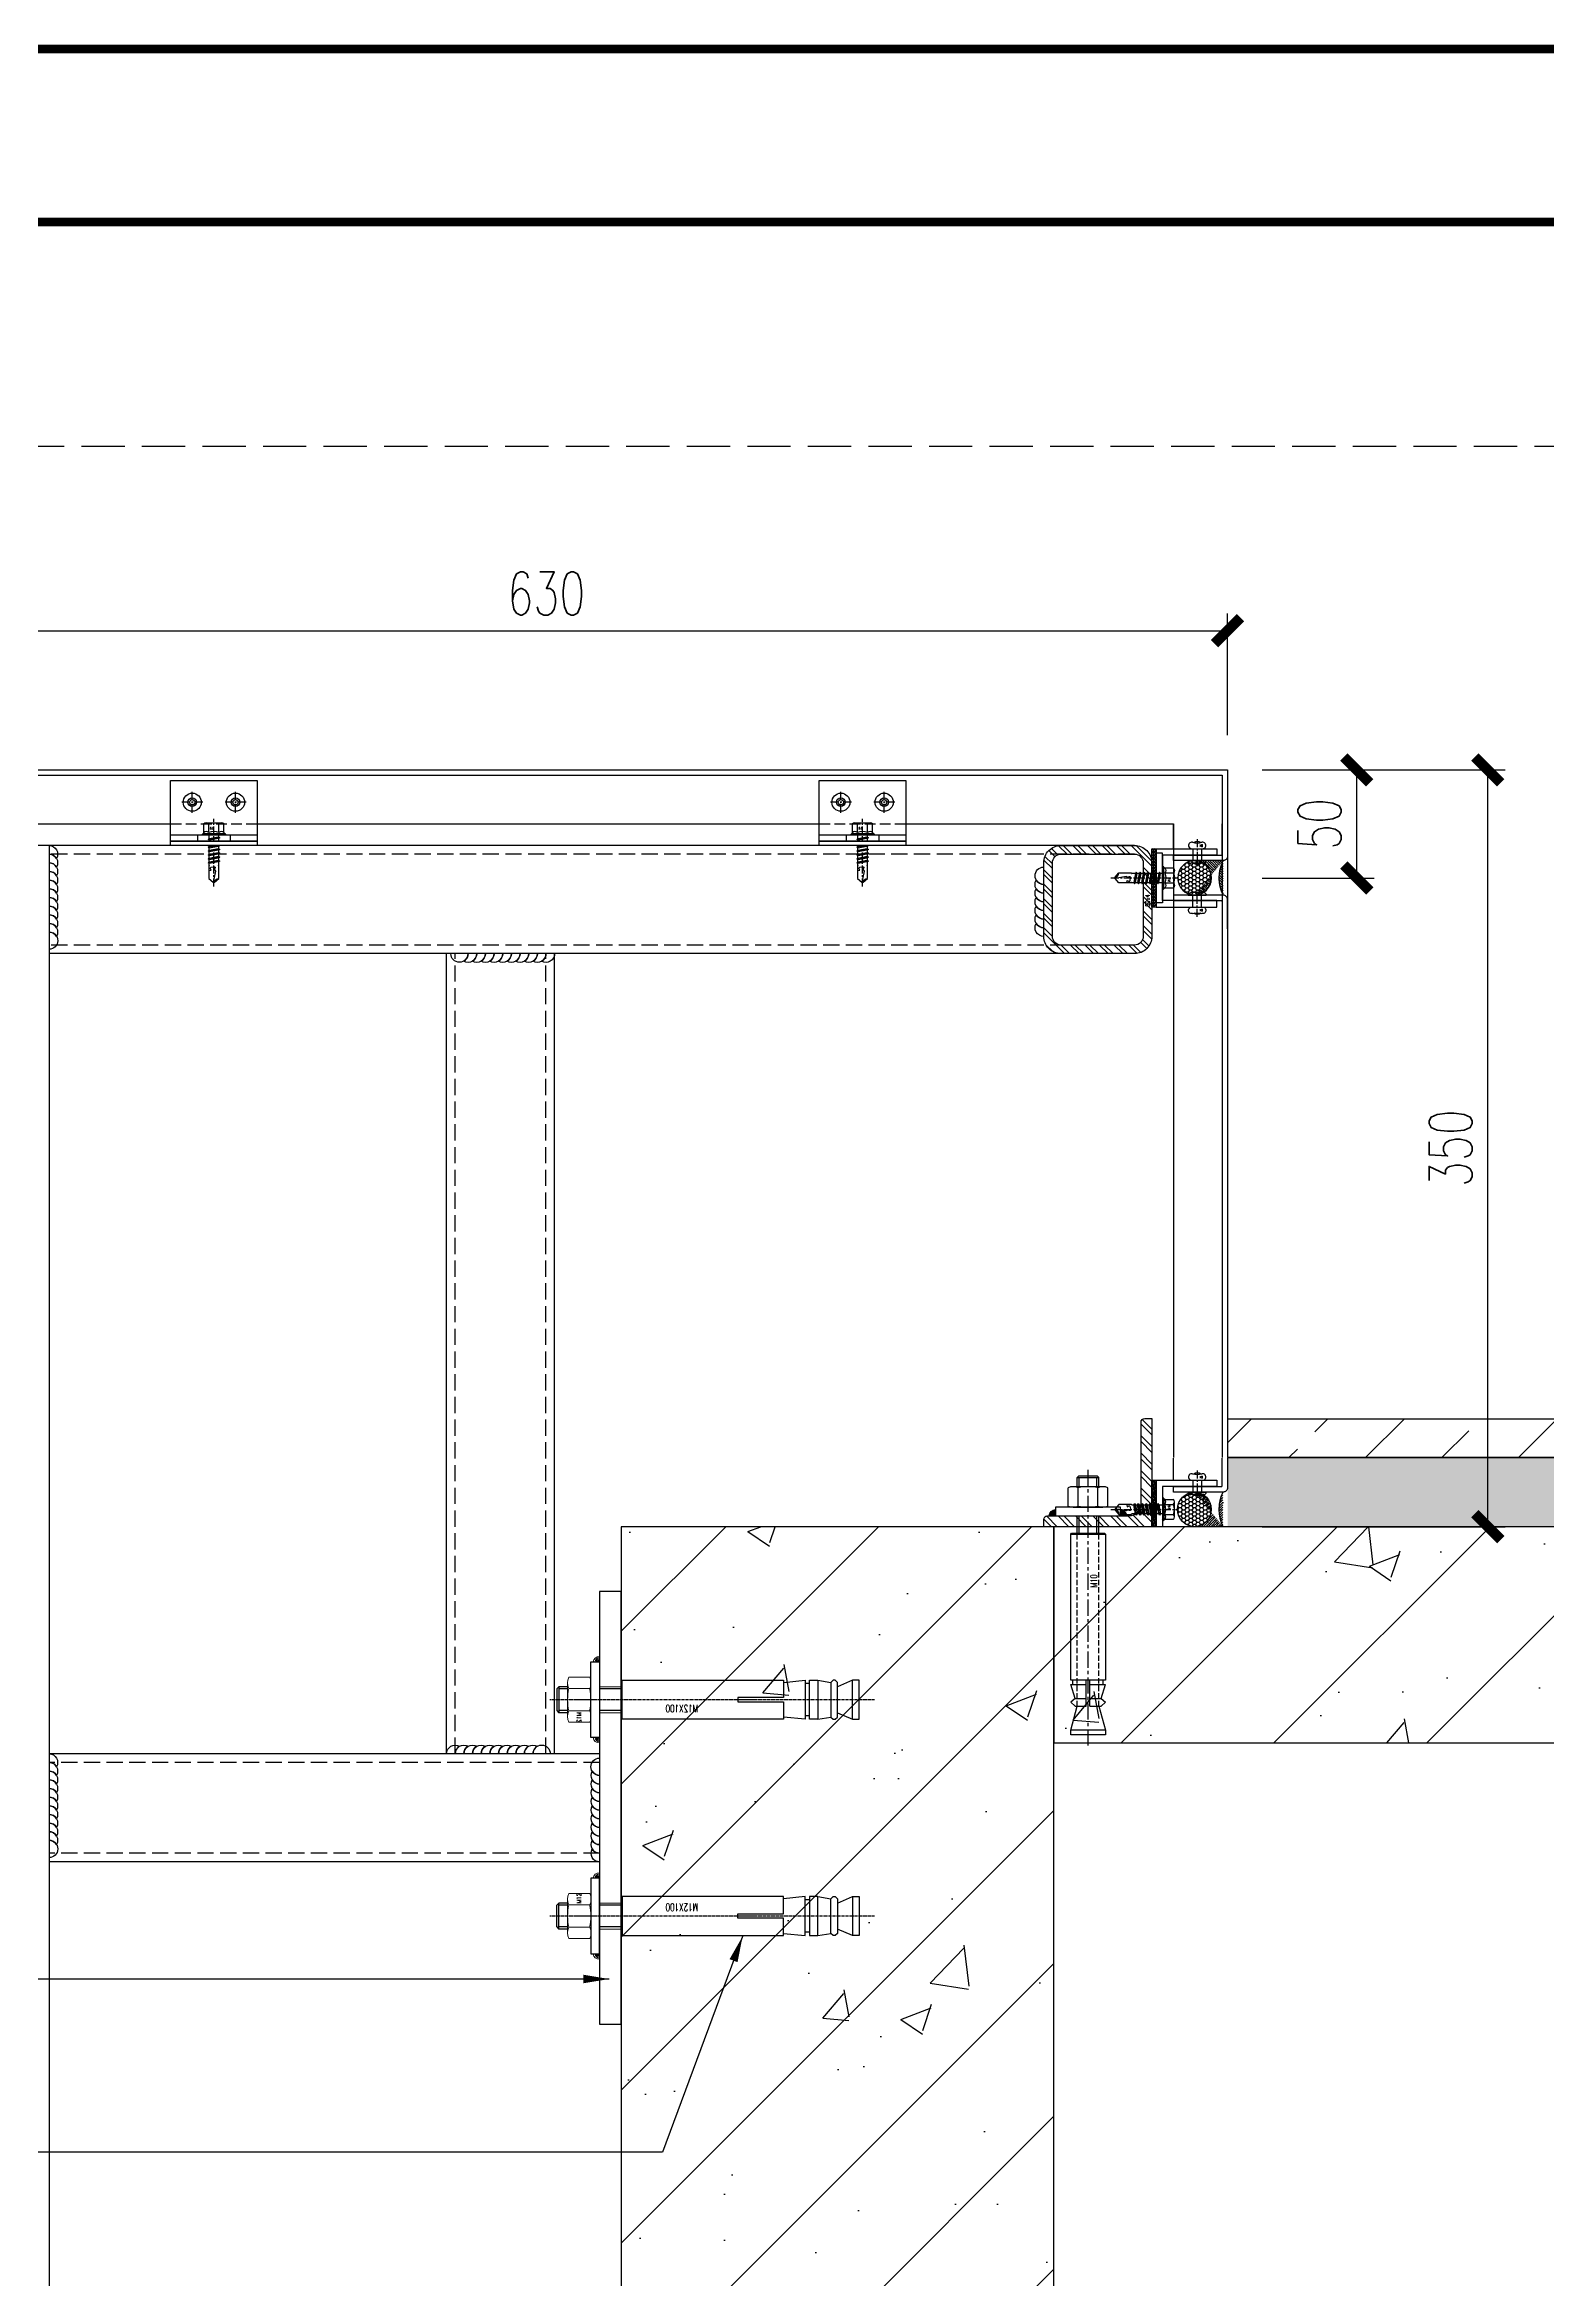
# Model space of a CAD drawing. Extents: x -202236 to 1002404, y -663931 to 1550022.
# Drawn here: x 16305 to 17000, y -355115 to -354082 of the extents above; entities that cross this region are included whole.
import ezdxf
from ezdxf.enums import TextEntityAlignment as Align
from ezdxf.xclip import XClip

# ---------------------------------------------------------------- set-up
doc = ezdxf.new("R2010")
doc.units = 0
for name, pattern in [('CENTER', [2, 1.25, -0.25, 0.25, -0.25]), ('DASH', [0.35, 0.25, -0.1]), ('ZN-CENTER', [2, 1.25, -0.25, 0.25, -0.25]), ('ZN-DASH', [0.35, 0.25, -0.1])]:
    doc.linetypes.add(name, pattern=pattern)
for name, color, linetype in [('!ZN1-填充-8', 8, 'Continuous'), ('!ZN3-铝板幕墙-3', 3, 'Continuous'), ('!ZN4-辅助材料-1', 1, 'Continuous'), ('!ZN4-配件-11', 11, 'Continuous'), ('!ZN5-钢材投影-40', 40, 'Continuous'), ('!ZN5-钢材断面-2', 2, 'Continuous'), ('!ZN5-铝材投影-112', 112, 'Continuous'), ('!ZN6-虚线-8', 8, 'ZN-DASH'), ('0-cxFrame', 155, 'Continuous'), ('0-钢材投影', 40, 'Continuous'), ('11紧固件', 11, 'Continuous'), ('11配件', 11, 'Continuous'), ('25mm厚湿贴石材', 35, 'Continuous'), ('40钢材投影', 40, 'Continuous'), ('A-HATCH-2', 251, 'Continuous'), ('AS-COLN', 6, 'Continuous'), ('DIM', 173, 'Continuous'), ('DOTE', 1, 'CENTER'), ('Fill', 8, 'Continuous'), ('PUB_HATCH', 8, 'Continuous'), ('五金配件', 11, 'Continuous'), ('焊缝', 8, 'Continuous')]:
    doc.layers.add(name, color=color, linetype=linetype)
for name, color, linetype, lineweight in [('0-cxText', 131, 'Continuous', 25), ('A-WALL-HATCH', 8, 'Continuous', 13), ('welding', 1, 'Continuous', 18)]:
    doc.layers.add(name, color=color, linetype=linetype, lineweight=lineweight)
doc.layers.add('@ZN-型材编号（非打印层）', color=8, linetype='Continuous', plot=False)
doc.styles.add('cx_tuming', font='simhei.ttf')
doc.styles.add('cx_tuqian1', font='')
doc.styles.add('DHTEXT-1', font='ROMANS.shx', dxfattribs={"width": 0.7, "bigfont": 'CHINESE.shx'})
doc.styles.add('FS', font='simplex.shx', dxfattribs={"width": 0.7, "height": 5, "bigfont": 'TSSDCHN.SHX'})
doc.styles.add('黑体', font='simhei.ttf', dxfattribs={"height": 12})
doc.styles.get('cx_tuqian1').set_extended_font_data('SimSun')
doc.dimstyles.new('ZN8', dxfattribs={"dimscale": 8, "dimtxt": 2.5, "dimasz": 1.5, "dimexe": 1, "dimexo": 2, "dimgap": 0.9, "dimtad": 1, "dimdec": 0, "dimdsep": 46, "dimtxsty": 'DHTEXT-1', "dimblk": 'ARCHTICK', "dimcen": 2.5, "dimclrd": 173, "dimclre": 173, "dimclrt": 7, "dimazin": 2, "dimtfac": 1, "dimtix": 1, "dimtmove": 2, "dimatfit": 3, "dimfxl": 0, "dimarcsym": 0})
pattern_1 = [(45, (2170507.105, -516937.45), (-35.3553391, 35.3553391), []), (50, (2170507.1, -516937.45), (143.4520365, -12.550427), [15, -165]), (355, (2170507.1, -516937.45), (-27.750267, 150.438427), [12, -132]), (100.4514, (2170519.06, -516938.5), (115.701876, 137.887908), [12.748038, -140.228422]), (46.1842, (2170507.1, -516897.45), (213.44821, -33.103803), [22.5, -247.5]), (96.6356, (2170524.9, -516900.21), (186.932541, 194.823574), [19.122058, -210.3426]), (351.1842, (2170507.1, -516897.45), (186.93239, 194.82372), [18, -198]), (21, (2170527.1, -516907.45), (119.3814104, -80.523778), [15, -165]), (326, (2170527.1, -516907.45), (48.663066, 145.030009), [12, -132]), (71.4514, (2170537.05, -516914.16), (168.044526, 64.506099), [12.748038, -140.228422]), (37.5, (2170507.105, -516937.45), (2.4319711, 66.5787708), [0, -130.4, 0, -134, 0, -132.5]), (7.5, (2170507.105, -516937.45), (52.6139075, 78.8823424), [0, -76.4, 0, -127.4, 0, -50.5]), (327.5, (2170462.505, -516937.45), (106.7644872, -4.5109743), [0, -50, 0, -156, 0, -207]), (317.5, (2170442.505, -516937.45), (116.637234, 20.0209965), [0, -65, 0, -103.6, 0, -147])]

# ---------------------------------------------------------------- blocks, each defined once
blk = doc.blocks.new('ZQM12X100')
at = {"layer": '11紧固件', "lineweight": 9, "ltscale": 2}
for p, q in [((-7.8, 14.8), (7.8, 14.8)), ((-9, -10.5), (-8.5, -10)), ((-8.5, -10), (8.5, -10)), ((9, -10.5), (8.5, -10))]:
    blk.add_line(p, q, dxfattribs=at)
for centre, radius, start, end in [((-7.8, 7.8), 7, 68.2132, 111.7868), ((0, -12.4), 27.2, 79.0073, 100.9927), ((7.8, 7.8), 7, 68.2132, 111.7868)]:
    blk.add_arc(centre, radius, start, end, dxfattribs=at)
at = {"layer": '11配件'}
for points in [[(9, -10.5), (-9, -10.5), (-9, -85), (-1, -85), (-1, -64), (1, -64), (1, -85), (9, -85), (9, -10.5)], [(-8, -85), (-9, -95), (9, -95), (8, -85)], [(-9, -101), (9, -101), (9, -97), (-9, -97), (-9, -101), (-8, -107)], [(9, -101), (8, -107), (9, -108), (9, -109), (8, -110), (-8, -110), (-9, -109), (-9, -108), (-8, -107), (8, -107)], [(-7.5, -97), (-7.5, -95)], [(7.5, -97), (7.5, -95)], [(6, -110), (9, -117), (9, -120), (-9, -120), (-9, -117), (-6, -110)], [(9, -117), (-9, -117)]]:
    blk.add_lwpolyline(points, dxfattribs=at)
at = {"layer": 'Fill'}
for p, q in [((-5, 14.8), (-5, 18.8)), ((5, 14.8), (5, 18.8))]:
    blk.add_line(p, q, dxfattribs=at)
at = {"layer": '五金配件'}
for p, q in [((-5, 19.8), (-6, 18.8)), ((-6, 18.8), (6, 18.8)), ((-6, 14.8), (-6, 18.8)), ((-5, 19.8), (5, 19.8)), ((5, 19.8), (6, 18.8)), ((6, 14.8), (6, 18.8))]:
    blk.add_line(p, q, dxfattribs=at)
at = {"layer": 'Defpoints', "color": 1, "style": 'DHTEXT-1', "width": 0.7}
blk.add_text('M12X100', height=3.5, rotation=90, dxfattribs=at).set_placement((5.8, -45.6))
blk.add_wipeout([(17.5, 0), (17.5, 4), (-17.5, 4), (-17.5, 0)]).dxf.layer = '40钢材投影'
at = {"layer": '11紧固件', "lineweight": 9, "ltscale": 2}
for p, q in [((-10.4, 4.5), (-10.4, 14.3)), ((-5.2, 4.5), (-5.2, 14.3)), ((5.2, 4.5), (5.2, 14.3)), ((10.4, 4.5), (10.4, 14.3)), ((-9.2, 4), (9.2, 4)), ((-7.8, 4), (7.8, 4)), ((-6, -10), (-6, 0)), ((6, -10), (6, 0))]:
    blk.add_line(p, q, dxfattribs=at)
for centre, radius, start, end in [((-7.8, 11), 7, 248.2132, 291.7868), ((0, 31.3), 27.2, 259.0073, 280.9927), ((7.8, 11), 7, 248.2132, 291.7868)]:
    blk.add_arc(centre, radius, start, end, dxfattribs=at)
at = {"layer": '40钢材投影'}
blk.add_lwpolyline([(17.5, 0), (17.5, 4), (-17.5, 4), (-17.5, 0)], close=True, dxfattribs=at)
at = {"layer": 'DOTE'}
blk.add_line((0, -127.1), (0, 23), dxfattribs=at)
at = {"layer": 'Fill'}
for p, q in [((-5, -10), (-5, 0)), ((5, -10), (5, 0))]:
    blk.add_line(p, q, dxfattribs=at)
at = {"layer": 'welding', "color": 8}
for points in [[(-17.5, 0.5, 0.414214), (-18, 0)], [(19, 0, 0.414214), (17.5, 1.5)], [(18.5, 0, 0.414214), (17.5, 1)], [(18, 0, 0.414214), (17.5, 0.5)]]:
    blk.add_lwpolyline(points, format="xyb", dxfattribs=at)
for centre, radius, start, end in [((-17, 0.1), 2.97, 99.0812, 181.3077), ((-17.5, 0), 2, 90, 180), ((-17.5, 0), 1.5, 90, 180), ((-17.5, 0), 1, 90, 180), ((17, 0.1), 2.97, 358.6923, 80.9188), ((17.5, 0), 2, 0, 90)]:
    blk.add_arc(centre, radius, start, end, dxfattribs=at)
at = {"layer": '11紧固件', "lineweight": 9, "ltscale": 2, "style": 'FS', "width": 0.8}
blk.add_text('M12', height=2, dxfattribs=at).set_placement((8.2, 9.6), align=Align.MIDDLE)
blk = doc.blocks.new('A$Cecfe689e')
at = {"layer": '11紧固件', "rotation": 270}
blk.add_blockref('ZQM12X100', (10, 50), dxfattribs=at)
at = {"layer": '0-钢材投影', "ltscale": 10}
blk.add_lwpolyline([(10, 100), (10, -100), (0, -100), (0, 100)], close=True, dxfattribs=at)
at = {"layer": '11紧固件', "xscale": -1, "rotation": 270}
blk.add_blockref('ZQM12X100', (10, -50), dxfattribs=at)
blk = doc.blocks.new('铝板16mm胶缝')
at = {"layer": '!ZN1-填充-8'}
h = blk.add_hatch(dxfattribs=at)
h.set_pattern_fill('HONEY', color=256, scale=0.7, angle=-270, style=0)
h.set_pattern_definition([(90, (10097.3199, 185.0233), (-0.9623705, 1.666875), [1.11125, -2.2225]), (210, (10097.3199, 185.0233), (-0.962370845, -1.6668748), [1.11125, -2.2225]), (150, (10097.3199, 185.0233), (-1.924741345, 2e-07), [-2.2225, 1.11125])])
edge = h.paths.add_edge_path()
edge.add_ellipse((-8.5, 14.6), major_axis=(-8, 0), ratio=0.974793, start_angle=0, end_angle=360)
h = blk.add_hatch(dxfattribs=at)
h.set_pattern_fill('ANSI35', color=256, scale=0.5, angle=-270, style=0)
h.set_pattern_definition([(135, (0, 0), (-1.12253, -1.12253), []), (135, (0, 1.1225), (-1.12253, -1.12253), [1.984375, -0.396875, 0, -0.396875])])
edge = h.paths.add_edge_path()
edge.add_line((-0.5, 1.4), (-0.5, 14.6))
edge.add_line((-16.5, 1.4), (-16.5, 14.6))
edge.add_ellipse((-8.5, 14.6), major_axis=(-8, 0), ratio=0.974793, start_angle=0, end_angle=180)
edge.add_arc((-8.5, -14.4), 17.7, 63.1657, 116.8343)
at = {"layer": '!ZN4-辅助材料-1', "ltscale": 0.5}
blk.add_arc((-8.5, -14.4), 17.7, 63.1657, 116.8343, dxfattribs=at)
blk.add_ellipse((-8.5, 14.6), major_axis=(-8, 0), ratio=0.974793, dxfattribs=at)
at = {"layer": 'Defpoints', "ltscale": 0.5}
for p in [(-16.5, -0.6), (-8.5, -0.6), (-0.5, -0.6)]:
    blk.add_point(p, dxfattribs=at)
blk = doc.blocks.new('*U253')
at = {"color": 0, "linetype": 'ZN-CENTER', "ltscale": 3}
blk.add_line((24, 0), (-7.3, 0), dxfattribs=at)
at = {"ltscale": 10}
for p, q in [((-5.4, -3.5), (-5.4, 3.5)), ((-1, 4.6), (-4.9, 4.6)), ((-1, 2.3), (-4.9, 2.3)), ((-0.6, -5.1), (-0.6, 5.1)), ((-0.2, 5.5), (0, 4.8)), ((0, -4.8), (0, 4.8)), ((0, 2.1), (14.3, 2.1)), ((1.4, 2.7), (2.2, -2.7)), ((3.2, 2.7), (4, -2.7)), ((5, 2.7), (5.8, -2.7)), ((6.8, 2.7), (7.6, -2.7)), ((8.6, 2.7), (9.4, -2.7)), ((10.4, 2.7), (11.2, -2.7)), ((12.2, 2.7), (13, -2.7)), ((-1, -2.3), (-4.9, -2.3)), ((-1, -4.6), (-4.9, -4.6)), ((-0.2, -5.5), (0, -4.8)), ((14.3, -2.1), (0, -2.1))]:
    blk.add_line(p, q, dxfattribs=at)
for points in [[(1.8, -2.1), (1, 2.1), (1.4, 2.7), (1.8, 2.1), (2.6, -2.1), (2.2, -2.7)], [(3.6, -2.1), (2.8, 2.1), (3.2, 2.7), (3.6, 2.1), (4.4, -2.1), (4, -2.7)], [(5.4, -2.1), (4.6, 2.1), (5, 2.7), (5.4, 2.1), (6.2, -2.1), (5.8, -2.7)], [(7.2, -2.1), (6.4, 2.1), (6.8, 2.7), (7.2, 2.1), (8, -2.1), (7.6, -2.7)], [(9, -2.1), (8.2, 2.1), (8.6, 2.7), (9, 2.1), (9.8, -2.1), (9.4, -2.7)], [(10.8, -2.1), (10, 2.1), (10.4, 2.7), (10.8, 2.1), (11.6, -2.1), (11.2, -2.7)], [(12.6, -2.1), (11.8, 2.1), (12.2, 2.7), (12.6, 2.1), (13.4, -2.1), (13, -2.7)]]:
    blk.add_lwpolyline(points, close=True, dxfattribs=at)
for points in [[(14.3, -2.1, -0.414214), (14.4, -2.2), (14.4, -2.3), (20.2, -2.3), (22, -0.3), (22, 0.3), (20.2, 2.3), (14.4, 2.3), (14.4, 2.2, -0.414214), (14.3, 2.1)], [(16.5, -2.3), (16.4, -1.2), (15.8, -1.5, -0.530462), (15, -1.2), (14.8, 0.1, -0.651316), (15.5, 0.5), (16, 0.2), (16.8, 0.7), (22, -0.3, -0.201226), (20.2, 2.3)]]:
    blk.add_lwpolyline(points, format="xyb", dxfattribs=at)
for centre, radius, start, end in [((-3.9, 3.5), 1.58, 133.1736, 226.8264), ((0.1, 0), 5.58, 155.5673, 204.4327), ((0.1, 3.5), 1.58, 133.1736, 226.8264), ((4.1, 0), 5.58, 155.5673, 204.4327), ((7.5, -2.9), 11.3, 132.4922, 138.6064), ((-3.9, -3.5), 1.58, 133.1736, 226.8264), ((0.1, -3.5), 1.58, 133.1736, 226.8264), ((7.5, 2.9), 11.3, 221.3936, 227.5078)]:
    blk.add_arc(centre, radius, start, end, dxfattribs=at)
at = {"layer": 'Defpoints', "color": 0, "ltscale": 10, "style": 'DHTEXT-1', "width": 0.7}
blk.add_text('5.5', height=1, rotation=90, dxfattribs=at).set_placement((-2.5, -0.9), align=Align.CENTER)
blk = doc.blocks.new('铝板连接件1(新规)')
at = {"layer": '!ZN1-填充-8'}
h = blk.add_hatch(dxfattribs=at)
h.set_pattern_fill('NET3', color=256, scale=0.4, angle=180, style=0)
h.set_pattern_definition([(180, (18968.597, 39999.0891), (-1e-15, -1.27), []), (240, (18968.597, 39999.0891), (1.099852263, -0.635), []), (300, (18968.597, 39999.0891), (1.099852263, 0.635), [])])
h.paths.add_polyline_path([(-13.5, 2), (-13.5, 0), (13.5, 0), (13.5, 2)])
at = {"layer": '!ZN4-辅助材料-1', "ltscale": 5}
blk.add_lwpolyline([(-13.5, 2), (-13.5, 0), (13.5, 0), (13.5, 2)], close=True, dxfattribs=at)
at = {"layer": '!ZN5-铝材投影-112'}
for points in [[(11.5, 2), (-13.5, 2), (-13.5, 30), (-10.5, 30), (-10.5, 5), (11.5, 5)], [(-11.5, 2), (13.5, 2), (13.5, 30), (10.5, 30), (10.5, 5), (-11.5, 5)]]:
    blk.add_lwpolyline(points, close=True, dxfattribs=at)
at = {"layer": '!ZN4-配件-11', "color": 1, "rotation": 270}
blk.add_blockref('*U253', (0, 5), dxfattribs=at)
blk = doc.blocks.new('*U196')
at = {"color": 0, "linetype": 'CENTER', "ltscale": 3}
blk.add_line((10, 0), (-2.5, 0), dxfattribs=at)
at = {"linetype": 'ByBlock', "lineweight": -2, "ltscale": 10}
for p, q in [((-1.2, -3), (-1.2, 3)), ((0, 4.2), (0, -4.2)), ((5.5, 2), (0, 2)), ((5.5, 2.5), (5.5, -2.5)), ((5.5, -2), (0, -2))]:
    blk.add_line(p, q, dxfattribs=at)
for centre, radius, start, end in [((4.4, 0), 5.96, 160.395, 199.605), ((0, 3), 1.2, 90, 180), ((7, 2.5), 1.5, 348.448, 180), ((16.2, 0), 8, 164.3308, 195.6692), ((6.2, 0), 2.67, 323.2266, 36.7843), ((0, -3), 1.2, 180, 270), ((7, -2.5), 1.5, 180, 11.552)]:
    blk.add_arc(centre, radius, start, end, dxfattribs=at)
at = {"layer": 'Defpoints', "color": 0, "ltscale": 10, "style": 'DHTEXT-1', "width": 0.7}
blk.add_text('D4', height=1, rotation=90, dxfattribs=at).set_placement((7.4, -1.8), align=Align.CENTER)
blk = doc.blocks.new('*U496')
at = {"layer": '!ZN3-铝板幕墙-3'}
for p, q in [((-13.5, -5), (-25, -5)), ((13.5, -5), (23.6, -5))]:
    blk.add_line(p, q, dxfattribs=at)
for points in [[(-25, -30), (-10, -30, 0.414214), (-8, -28), (-8, -5), (-10.5, -5), (-10.5, -27, -0.414214), (-11, -27.5), (-25, -27.5)], [(23.6, -30), (10, -30, -0.414214), (8, -28), (8, -5), (10.5, -5), (10.5, -27, 0.414214), (11, -27.5), (23.6, -27.5)]]:
    blk.add_lwpolyline(points, format="xyb", dxfattribs=at)
at = {"layer": '!ZN4-辅助材料-1'}
blk.add_blockref('铝板16mm胶缝', (8.5, -29.4), dxfattribs=at)
at = {"layer": '!ZN4-配件-11', "rotation": 180}
blk.add_blockref('铝板连接件1(新规)', (0, 5), dxfattribs=at)
at = {"layer": '!ZN4-配件-11', "color": 1, "xscale": -1}
blk.add_blockref('*U196', (-8, -16), dxfattribs=at)
at = {"layer": '!ZN4-配件-11', "color": 1}
blk.add_blockref('*U196', (8, -16), dxfattribs=at)
blk = doc.blocks.new('方管钢50x4')
at = {"layer": 'Fill'}
h = blk.add_hatch(dxfattribs=at)
h.set_pattern_fill('ANSI32', color=8, scale=0.5, style=0)
h.set_pattern_definition([(45, (-2819.7443, -883.732), (-3.367596, 3.367596), []), (45, (-2817.499, -883.732), (-3.367596, 3.367596), [])])
edge = h.paths.add_edge_path(flags=16)
edge.add_line((-17, 21), (17, 21))
edge.add_arc((17, 17), 4, 0, 90, ccw=False)
edge.add_line((21, 17), (21, -17))
edge.add_arc((17, -17), 4, 270, 360, ccw=False)
edge.add_line((17, -21), (-17, -21))
edge.add_arc((-17, -17), 4, 180, 270, ccw=False)
edge.add_line((-21, -17), (-21, 17))
edge.add_arc((-17, 17), 4, 90, 180, ccw=False)
edge = h.paths.add_edge_path()
edge.add_line((-17, 25), (17, 25))
edge.add_arc((17, 17), 8, 0, 90, ccw=False)
edge.add_line((25, 17), (25, -17))
edge.add_arc((17, -17), 8, 270, 360, ccw=False)
edge.add_line((17, -25), (-17, -25))
edge.add_arc((-17, -17), 8, 180, 270, ccw=False)
edge.add_line((-25, -17), (-25, 17))
edge.add_arc((-17, 17), 8, 90, 180, ccw=False)
for points in [[(-17, 25), (17, 25, -0.414214), (25, 17), (25, -17, -0.414214), (17, -25), (-17, -25, -0.414214), (-25, -17), (-25, 17, -0.414214)], [(-17, 21), (17, 21, -0.414214), (21, 17), (21, -17, -0.414214), (17, -21), (-17, -21, -0.414214), (-21, -17), (-21, 17, -0.414214)]]:
    blk.add_lwpolyline(points, format="xyb", close=True)
at = {"layer": '@ZN-型材编号（非打印层）', "style": 'DHTEXT-1', "width": 0.7}
blk.add_text('50x4', height=2, dxfattribs=at).set_placement((-0.5, -23), align=Align.MIDDLE_CENTER)
blk = doc.blocks.new('*U199')
at = {"layer": '!ZN5-钢材断面-2'}
blk.add_blockref('方管钢50x4', (0, 0), dxfattribs=at)
blk = doc.blocks.new('*U188')
at = {"color": 0, "linetype": 'ZN-CENTER', "ltscale": 3}
blk.add_line((24, 0), (-7.3, 0), dxfattribs=at)
at = {"ltscale": 10}
for p, q in [((-5.4, -3.5), (-5.4, 3.5)), ((-1, 4.6), (-4.9, 4.6)), ((-1, 2.3), (-4.9, 2.3)), ((-0.6, -5.1), (-0.6, 5.1)), ((-0.2, 5.5), (0, 4.8)), ((0, -4.8), (0, 4.8)), ((0, 2.1), (14.3, 2.1)), ((1.4, 2.7), (2.2, -2.7)), ((3.2, 2.7), (4, -2.7)), ((5, 2.7), (5.8, -2.7)), ((6.8, 2.7), (7.6, -2.7)), ((8.6, 2.7), (9.4, -2.7)), ((10.4, 2.7), (11.2, -2.7)), ((12.2, 2.7), (13, -2.7)), ((-1, -2.3), (-4.9, -2.3)), ((-1, -4.6), (-4.9, -4.6)), ((-0.2, -5.5), (0, -4.8)), ((14.3, -2.1), (0, -2.1))]:
    blk.add_line(p, q, dxfattribs=at)
for points in [[(1.8, -2.1), (1, 2.1), (1.4, 2.7), (1.8, 2.1), (2.6, -2.1), (2.2, -2.7)], [(3.6, -2.1), (2.8, 2.1), (3.2, 2.7), (3.6, 2.1), (4.4, -2.1), (4, -2.7)], [(5.4, -2.1), (4.6, 2.1), (5, 2.7), (5.4, 2.1), (6.2, -2.1), (5.8, -2.7)], [(7.2, -2.1), (6.4, 2.1), (6.8, 2.7), (7.2, 2.1), (8, -2.1), (7.6, -2.7)], [(9, -2.1), (8.2, 2.1), (8.6, 2.7), (9, 2.1), (9.8, -2.1), (9.4, -2.7)], [(10.8, -2.1), (10, 2.1), (10.4, 2.7), (10.8, 2.1), (11.6, -2.1), (11.2, -2.7)], [(12.6, -2.1), (11.8, 2.1), (12.2, 2.7), (12.6, 2.1), (13.4, -2.1), (13, -2.7)]]:
    blk.add_lwpolyline(points, close=True, dxfattribs=at)
for points in [[(14.3, -2.1, -0.414214), (14.4, -2.2), (14.4, -2.3), (20.2, -2.3), (22, -0.3), (22, 0.3), (20.2, 2.3), (14.4, 2.3), (14.4, 2.2, -0.414214), (14.3, 2.1)], [(16.5, -2.3), (16.4, -1.2), (15.8, -1.5, -0.530462), (15, -1.2), (14.8, 0.1, -0.651316), (15.5, 0.5), (16, 0.2), (16.8, 0.7), (22, -0.3, -0.201226), (20.2, 2.3)]]:
    blk.add_lwpolyline(points, format="xyb", dxfattribs=at)
for centre, radius, start, end in [((-3.9, 3.5), 1.58, 133.1736, 226.8264), ((0.1, 0), 5.58, 155.5673, 204.4327), ((0.1, 3.5), 1.58, 133.1736, 226.8264), ((4.1, 0), 5.58, 155.5673, 204.4327), ((7.5, -2.9), 11.3, 132.4922, 138.6064), ((-3.9, -3.5), 1.58, 133.1736, 226.8264), ((0.1, -3.5), 1.58, 133.1736, 226.8264), ((7.5, 2.9), 11.3, 221.3936, 227.5078)]:
    blk.add_arc(centre, radius, start, end, dxfattribs=at)
at = {"layer": 'Defpoints', "color": 0, "ltscale": 10, "style": 'DHTEXT-1', "width": 0.7}
blk.add_text('5.5', height=1, rotation=90, dxfattribs=at).set_placement((-2.5, -0.9), align=Align.CENTER)
blk = doc.blocks.new('*U191')
at = {"color": 0, "linetype": 'CENTER', "ltscale": 3}
for p, q in [((4.9, 0), (-4.9, 0)), ((0, 4.9), (0, -4.9))]:
    blk.add_line(p, q, dxfattribs=at)
at = {"linetype": 'ByBlock', "ltscale": 10}
for radius in [4.2, 2, 1.23]:
    blk.add_circle((0, 0), radius, dxfattribs=at)
blk = doc.blocks.new('*U200')
at = {"ltscale": 0.125}
blk.add_wipeout([(-20, -30), (20, -30), (20, -5), (-20, -5)], dxfattribs=at).dxf.layer = '!ZN6-虚线-8'
at = {"layer": '!ZN1-填充-8'}
h = blk.add_hatch(dxfattribs=at)
h.set_pattern_fill('NET3', color=256, scale=0.75, angle=180, style=0)
h.set_pattern_definition([(180, (-1731.706, 294.7402), (-3e-16, -2.38125), []), (240, (-1731.706, 294.7402), (2.062223, -1.190625), []), (300, (-1731.706, 294.7402), (2.062223, 1.190625), [])])
h.paths.add_polyline_path([(20, 0), (-20, 0), (-20, -2), (20, -2)])
at = {"layer": '!ZN5-铝材投影-112'}
blk.add_lwpolyline([(20, -2), (-20, -2), (-20, -30), (20, -30)], close=True, dxfattribs=at)
at = {"layer": '!ZN6-虚线-8', "color": 8, "linetype": 'ZN-DASH', "ltscale": 20}
blk.add_line((-20, -10), (20, -10), dxfattribs=at)
at = {"layer": '!ZN6-虚线-8', "linetype": 'ZN-DASH', "ltscale": 10}
for p, q in [((-7.5, -5), (-7.5, -2)), ((7.5, -5), (7.5, -2))]:
    blk.add_line(p, q, dxfattribs=at)
at = {"layer": '!ZN4-配件-11', "color": 1, "xscale": -1, "rotation": 270}
for name, p in [('*U188', (0, -5)), ('*U191', (-10, -20)), ('*U191', (10, -20))]:
    blk.add_blockref(name, p, dxfattribs=at)
at = {"ltscale": 0.25}
blk.add_wipeout([(20, 0), (20, -2), (-20, -2), (-20, 0)], dxfattribs=at).dxf.layer = '!ZN4-辅助材料-1'
at = {"layer": '!ZN4-辅助材料-1'}
blk.add_lwpolyline([(20, 0), (-20, 0), (-20, -2), (20, -2)], close=True, dxfattribs=at)
at = {"layer": '!ZN5-铝材投影-112', "ltscale": 0.25}
blk.add_line((-20, -5), (20, -5), dxfattribs=at)
blk = doc.blocks.new('ZT_角钢(填充)_50X50X5')
at = {"layer": '!ZN1-填充-8'}
h = blk.add_hatch(dxfattribs=at)
h.set_pattern_fill('ANSI32', color=256, scale=0.6, style=0)
h.set_pattern_definition([(45, (-11702.1455, -65281.3866), (-4.04111525, 4.04111525), []), (45, (-11699.4514, -65281.3866), (-4.04111525, 4.04111525), [])])
h.paths.add_polyline_path([(50, 3.3, 0.414214), (48.3, 5), (10.5, 5, -0.414214), (5, 10.5), (5, 48.3, 0.414214), (3.3, 50), (0, 50), (0, 0), (50, 0)])
at = {"layer": '!ZN5-钢材断面-2'}
blk.add_lwpolyline([(0, 0), (0, 50), (3.3, 50, -0.414214), (5, 48.3), (5, 10.5, 0.414214), (10.5, 5), (48.3, 5, -0.414214), (50, 3.3), (50, 0), (0, 0)], format="xyb", dxfattribs=at)
blk = doc.blocks.new('*U1443')
at = {"layer": '!ZN5-钢材断面-2', "extrusion": (0, 0, -1), "zscale": -1, "rotation": 90}
blk.add_blockref('ZT_角钢(填充)_50X50X5', (0, 0), dxfattribs=at)
blk = doc.blocks.new('*U1441')
h = blk.add_hatch(color=0)
edge = h.paths.add_edge_path()
edge.add_line((-15, 3), (-15, 0))
edge.add_line((-15, 0), (-18, 0))
edge.add_arc((-14.6, -0.4), 3.44, 96.9129, 173.0871, ccw=False)
h = blk.add_hatch(color=0)
edge = h.paths.add_edge_path()
edge.add_line((15, 3), (15, 0))
edge.add_line((15, 0), (18, 0))
edge.add_arc((14.6, -0.4), 3.44, 6.9129, 83.0871)
at = {"color": 0, "linetype": 'CENTER', "ltscale": 6}
blk.add_line((0, -106.2), (0, 22.5), dxfattribs=at)
at = {"linetype": 'ByBlock', "ltscale": 20}
for p, q in [((-9.2, 4.5), (-9.2, 13)), ((-6.9, 13.5), (6.9, 13.5)), ((-4.2, 18.5), (-5, 17.7)), ((-5, 17.7), (5, 17.7)), ((-5, 13.5), (-5, 17.7)), ((-4.6, 4.5), (-4.6, 13)), ((-4.2, 18.5), (4.2, 18.5)), ((-4.1, 13.5), (-4.1, 17.7)), ((4.1, 13.5), (4.1, 17.7)), ((4.2, 18.5), (5, 17.7)), ((4.6, 4.5), (4.6, 13)), ((5, 13.5), (5, 17.7)), ((9.2, 4.5), (9.2, 13)), ((-6.9, 4), (6.9, 4)), ((-5, -8), (-5, 0)), ((-4.1, -8), (-4.1, 0)), ((4.1, -8), (4.1, 0)), ((5, -8), (5, 0)), ((-8, -8.4), (-7.6, -8)), ((-7.6, -8), (7.6, -8)), ((8, -8.4), (7.6, -8))]:
    blk.add_line(p, q, dxfattribs=at)
at = {"linetype": 'DASH', "ltscale": 10}
for p, q in [((-5, -88), (-5, -8)), ((5, -88), (5, -8))]:
    blk.add_line(p, q, dxfattribs=at)
at = {"ltscale": 10}
for p, q in [((-8, -77.9), (-0.9, -77.9)), ((-6, -84.5), (-8, -77.9)), ((-7, -77.9), (-7, -75.9)), ((-0.9, -88), (-0.9, -75.9)), ((0.9, -88), (0.9, -75.9)), ((0.9, -77.9), (8, -77.9)), ((6, -84.5), (8, -77.9)), ((7, -77.9), (7, -75.9)), ((-6, -84.5), (-0.9, -84.5)), ((-6, -88), (-0.9, -88)), ((0.9, -84.5), (6, -84.5)), ((0.9, -88), (6, -88))]:
    blk.add_line(p, q, dxfattribs=at)
at = {"color": 0}
for points in [[(-15, 3), (-15, 0), (-18, 0, -0.345178)], [(15, 3), (15, 0), (18, 0, 0.345178)]]:
    blk.add_lwpolyline(points, format="xyb", close=True, dxfattribs=at)
at = {"linetype": 'ByBlock', "ltscale": 20}
blk.add_lwpolyline([(15, 0), (15, 4), (-15, 4), (-15, 0)], close=True, dxfattribs=at)
at = {"ltscale": 10}
blk.add_lwpolyline([(-8, -8.4), (8, -8.4), (8, -75.9), (-8, -75.9)], close=True, dxfattribs=at)
for points in [[(-6, -84.5), (-8, -86.2), (-6, -88)], [(6, -84.5), (8, -86.2), (6, -88)]]:
    blk.add_lwpolyline(points, dxfattribs=at)
at = {"linetype": 'ByBlock', "ltscale": 20}
for points in [[(5, -88), (8, -99), (8, -101.2), (-8, -101.2), (-8, -99), (-5, -88)], [(8, -99), (-8, -99)]]:
    blk.add_lwpolyline(points, dxfattribs=at)
for centre, radius, start, end in [((-6.9, 7.9), 5.58, 65.5673, 114.4327), ((0, -8.1), 21.6, 77.6432, 102.3568), ((6.9, 7.9), 5.58, 65.5673, 114.4327), ((-6.9, 9.6), 5.58, 245.5673, 294.4327), ((0, 25.6), 21.6, 257.6432, 282.3568), ((6.9, 9.6), 5.58, 245.5673, 294.4327)]:
    blk.add_arc(centre, radius, start, end, dxfattribs=at)
at = {"layer": 'Defpoints', "color": 0, "ltscale": 10, "style": 'DHTEXT-1', "width": 0.7}
blk.add_text('M10', height=3, rotation=90, dxfattribs=at).set_placement((4.2, -30.1), align=Align.CENTER)
blk = doc.blocks.new('20250915154908')
at = {"layer": 'A-HATCH-2'}
h = blk.add_hatch(dxfattribs=at)
h.set_pattern_fill('天然石材', color=256, scale=10)
h.set_pattern_definition([(45, (2170507.105, -516919.5), (-35.3553532, 35.3553532), []), (45, (2170524.49, -516937.45), (-35.3553532, 35.3553532), [19.73685, -11.2782])])
edge = h.paths.add_edge_path()
edge.add_line((-1115.4, 2200), (-145.4, 2200))
edge.add_line((-145.4, 2200), (-145.4, 0))
edge.add_line((-145.4, 0), (-163.4, 0))
edge.add_line((-163.4, 0), (-163.4, 2182))
edge.add_line((-163.4, 2182), (-1115.4, 2182))
h = blk.add_hatch(dxfattribs=at)
h.set_pattern_fill('AR-SAND', color=256, scale=5, style=0)
h.set_pattern_definition([(37.5, (2170507.105, -516937.452), (-0.400007824, 12.235330933), [0, -9.652, 0, -10.795, 0, -10.31875]), (7.5, (2170507.105, -516937.452), (11.23808208, 17.92062751), [0, -5.207, 0, -8.6995, 0, -3.33375]), (327.5, (2170499.295, -516937.452), (19.774809256, 0.035929617), [0, -3.175, 0, -11.43, 0, -14.9225]), (317.5, (2170499.295, -516937.452), (19.08891131, 5.57323308), [0, -1.5875, 0, -7.493, 0, -8.5725])])
h.paths.add_polyline_path([(-1395.8, 500), (-1427.8, 500), (-1427.8, 0), (-1395.8, 0)])
h.paths.add_polyline_path([(-1115.4, 2182), (-1115.4, 2150.1), (-195.4, 2150.1), (-195.4, 0), (-163.4, 0), (-163.4, 2182)])
at = {"layer": 'Fill', "ltscale": 800}
h = blk.add_hatch(dxfattribs=at)
h.set_pattern_fill('ANSI38', color=256, scale=0.4, style=0)
h.set_pattern_definition([(45, (-1150.4497, 2150.1131), (-0.449013, 0.449013), []), (135, (-1150.4497, 2150.1131), (-1.347038, 0.449013), [1.5875, -0.9525])])
h.paths.add_polyline_path([(-1148.4, 2171.6), (-1148.4, 2150.1), (-1150.4, 2150.1), (-1150.4, 2171.6)])
at = {"layer": 'PUB_HATCH'}
h = blk.add_hatch(dxfattribs=at)
h.set_pattern_fill('钢筋混凝土', color=256, scale=20, style=0)
h.set_pattern_definition(pattern_1)
h.paths.add_polyline_path([(-1395.8, -200), (-1195.8, -200), (-1195.8, 2150.1), (-1395.8, 2150.1)])
h = blk.add_hatch(dxfattribs=at)
h.set_pattern_fill('钢筋混凝土', color=256, scale=20, style=0)
h.set_pattern_definition(pattern_1)
h.paths.add_polyline_path([(-1195.8, 2050.1), (-395.4, 2050.1), (-395.4, 2150.1), (-1195.8, 2150.1)])
at = {"layer": '!ZN3-铝板幕墙-3'}
blk.add_line((-1140.4, 2171.6), (-1140.4, 2181.8), dxfattribs=at)
for points in [[(-1745.4, 500), (-1745.4, 2500), (-1115.4, 2500), (-1115.4, 2182.1)], [(-1742.9, 502.5), (-1742.9, 2497.5), (-1117.9, 2497.5), (-1117.9, 2182.1)], [(-1408.8, 525), (-1720.4, 525), (-1720.4, 2475), (-1140.4, 2475), (-1140.4, 2182.1)]]:
    blk.add_lwpolyline(points, dxfattribs=at)
blk.add_lwpolyline([(-1115.4, 2181.8), (-1115.4, 2168.1, -0.414214), (-1117.4, 2166.1), (-1140.4, 2166.1), (-1140.4, 2168.6), (-1118.4, 2168.6, 0.414214), (-1117.9, 2169.1), (-1117.9, 2181.8)], format="xyb", dxfattribs=at)
at = {"layer": '!ZN5-钢材投影-40'}
for p, q in [((-1158.4, 2465), (-1710.4, 2465)), ((-1660.4, 2465), (-1660.4, 535)), ((-1158.4, 2415), (-1660.4, 2415)), ((-1476.6, 2045.1), (-1476.6, 2415))]:
    blk.add_line(p, q, dxfattribs=at)
at = {"layer": '!ZN5-铝材投影-112'}
blk.add_lwpolyline([(-1148.4, 2150.1), (-1148.4, 2171.6), (-1120.4, 2171.6), (-1120.4, 2168.6), (-1145.4, 2168.6), (-1145.4, 2150.1)], close=True, dxfattribs=at)
at = {"layer": '!ZN6-虚线-8', "ltscale": 30}
for p, q in [((-1158.4, 2461), (-1660.4, 2461)), ((-1158.4, 2419), (-1660.4, 2419)), ((-1472.6, 2045.1), (-1472.6, 2415))]:
    blk.add_line(p, q, dxfattribs=at)
at = {"layer": '11紧固件', "ltscale": 800}
blk.add_lwpolyline([(-1148.4, 2171.6), (-1148.4, 2150.1), (-1150.4, 2150.1), (-1150.4, 2171.6), (-1148.4, 2171.6)], dxfattribs=at)
at = {"layer": '25mm厚湿贴石材'}
for points in [[(-1115.4, 2200), (-145.4, 2200), (-145.4, 0), (-163.4, 0), (-163.4, 2182), (-1115.4, 2182)], [(-1115.4, 2182), (-163.4, 2182), (-163.4, 0)]]:
    blk.add_lwpolyline(points, dxfattribs=at)
at = {"layer": 'A-WALL-HATCH'}
blk.add_lwpolyline([(-1395.8, 0), (-1395.8, 2150.1), (-195.4, 2150.1), (-195.4, 0)], dxfattribs=at)
at = {"layer": 'AS-COLN'}
for p, q in [((-1195.8, 2150.1), (-1395.8, 2150.1)), ((-1395.8, 2150.1), (-1395.8, -200)), ((-1195.8, -200), (-1195.8, 2150.1)), ((-395.4, 2150.1), (-1195.8, 2150.1)), ((-1195.8, 2150.1), (-1195.8, 2050.1)), ((-1195.8, 2050.1), (-395.4, 2050.1))]:
    blk.add_line(p, q, dxfattribs=at)
at = {"layer": '焊缝', "ltscale": 800}
for points in [[(-1660.4, 2465, -0.57735), (-1657, 2459, 0.267949), (-1660.4, 2461, -0.57735), (-1657, 2455, 0.267949), (-1660.4, 2457, -0.57735), (-1657, 2451, 0.267949), (-1660.4, 2453, -0.57735), (-1657, 2447, 0.267949), (-1660.4, 2449, -0.57735), (-1657, 2443, 0.267949), (-1660.4, 2445, -0.57735), (-1657, 2439, 0.267949), (-1660.4, 2441, -0.57735), (-1657, 2435, 0.267949), (-1660.4, 2437, -0.57735), (-1657, 2431, 0.267949), (-1660.4, 2433, -0.57735), (-1657, 2427, 0.267949), (-1660.4, 2429, -0.57735), (-1657, 2423, 0.267949), (-1660.4, 2425, -1), (-1660.4, 2417, -1)], [(-1200.4, 2423, -0.57735), (-1203.9, 2429, 0.267949), (-1200.4, 2427, -0.57735), (-1203.9, 2433, 0.267949), (-1200.4, 2431, -0.57735), (-1203.9, 2437, 0.267949), (-1200.4, 2435, -0.57735), (-1203.9, 2441, 0.267949), (-1200.4, 2439, -0.57735), (-1203.9, 2445, 0.267949), (-1200.4, 2443, -0.57735), (-1203.9, 2449, 0.267949), (-1200.4, 2447, -1), (-1200.4, 2455, -1)], [(-1426.6, 2415, -0.57735), (-1432.6, 2411.5, 0.267949), (-1430.6, 2415, -0.57735), (-1436.6, 2411.5, 0.267949), (-1434.6, 2415, -0.57735), (-1440.6, 2411.5, 0.267949), (-1438.6, 2415, -0.57735), (-1444.6, 2411.5, 0.267949), (-1442.6, 2415, -0.57735), (-1448.6, 2411.5, 0.267949), (-1446.6, 2415, -0.57735), (-1452.6, 2411.5, 0.267949), (-1450.6, 2415, -0.57735), (-1456.6, 2411.5, 0.267949), (-1454.6, 2415, -0.57735), (-1460.6, 2411.5, 0.267949), (-1458.6, 2415, -0.57735), (-1464.6, 2411.5, 0.267949), (-1462.6, 2415, -0.57735), (-1468.6, 2411.5, 0.267949), (-1466.6, 2415, -1), (-1474.6, 2415, -1)], [(-1660.4, 2045.1, -0.57735), (-1657, 2039.1, 0.267949), (-1660.4, 2041.1, -0.57735), (-1657, 2035.1, 0.267949), (-1660.4, 2037.1, -0.57735), (-1657, 2031.1, 0.267949), (-1660.4, 2033.1, -0.57735), (-1657, 2027.1, 0.267949), (-1660.4, 2029.1, -0.57735), (-1657, 2023.1, 0.267949), (-1660.4, 2025.1, -0.57735), (-1657, 2019.1, 0.267949), (-1660.4, 2021.1, -0.57735), (-1657, 2015.1, 0.267949), (-1660.4, 2017.1, -0.57735), (-1657, 2011.1, 0.267949), (-1660.4, 2013.1, -0.57735), (-1657, 2007.1, 0.267949), (-1660.4, 2009.1, -0.57735), (-1657, 2003.1, 0.267949), (-1660.4, 2005.1, -1), (-1660.4, 1997.1, -1)]]:
    blk.add_lwpolyline(points, format="xyb", dxfattribs=at)
at = {"layer": '!ZN4-辅助材料-1', "rotation": 90}
blk.add_blockref('铝板16mm胶缝', (-1116.1, 2166.6), dxfattribs=at)
at = {"layer": '!ZN4-配件-11', "rotation": 90}
blk.add_blockref('*U199', (-1175.4, 2440), dxfattribs=at)
at = {"layer": '!ZN4-配件-11', "xscale": -1}
blk.add_blockref('*U1443', (-1150.4, 2150.1), dxfattribs=at)
at = {"layer": '!ZN4-配件-11', "color": 1}
blk.add_blockref('*U1441', (-1179.9, 2155.1), dxfattribs=at)
for name, p, rotation in [('*U196', (-1129.4, 2166.1), 90), ('*U188', (-1145.4, 2158.1), 180)]:
    blk.add_blockref(name, p, dxfattribs=dict(at, rotation=rotation))
at = {"xscale": -1.000000000000001, "rotation": 90}
blk.add_blockref('*U496', (-1145.4, 2450), dxfattribs=at)
at = {"layer": '!ZN6-虚线-8', "ltscale": 800, "xscale": -1}
blk.add_blockref('A$Cecfe689e', (-1395.8, 2020.1), dxfattribs=at)
at = {"xscale": -1, "rotation": 180}
for p in [(-1584.2, 2465), (-1284.2, 2465)]:
    blk.add_blockref('*U200', p, dxfattribs=at)
at = {"layer": '!ZN5-钢材投影-40'}
for p, q in [((-1426.6, 2045.1), (-1426.6, 2415)), ((-1405.8, 2045.1), (-1660.4, 2045.1)), ((-1405.8, 1995.1), (-1660.4, 1995.1))]:
    blk.add_line(p, q, dxfattribs=at)
at = {"layer": '!ZN6-虚线-8', "ltscale": 30}
for p, q in [((-1430.6, 2045.1), (-1430.6, 2415)), ((-1405.8, 2041.1), (-1660.4, 2041.1)), ((-1405.8, 1999.1), (-1660.4, 1999.1))]:
    blk.add_line(p, q, dxfattribs=at)
at = {"layer": '焊缝', "ltscale": 800}
for points in [[(-1476.6, 2045.1, -0.57735), (-1470.6, 2048.6, 0.267949), (-1472.6, 2045.1, -0.57735), (-1466.6, 2048.6, 0.267949), (-1468.6, 2045.1, -0.57735), (-1462.6, 2048.6, 0.267949), (-1464.6, 2045.1, -0.57735), (-1458.6, 2048.6, 0.267949), (-1460.6, 2045.1, -0.57735), (-1454.6, 2048.6, 0.267949), (-1456.6, 2045.1, -0.57735), (-1450.6, 2048.6, 0.267949), (-1452.6, 2045.1, -0.57735), (-1446.6, 2048.6, 0.267949), (-1448.6, 2045.1, -0.57735), (-1442.6, 2048.6, 0.267949), (-1444.6, 2045.1, -0.57735), (-1438.6, 2048.6, 0.267949), (-1440.6, 2045.1, -0.57735), (-1434.6, 2048.6, 0.267949), (-1436.6, 2045.1, -1), (-1428.6, 2045.1, -1)], [(-1405.8, 1995.1, -0.57735), (-1409.2, 2001.1, 0.267949), (-1405.8, 1999.1, -0.57735), (-1409.2, 2005.1, 0.267949), (-1405.8, 2003.1, -0.57735), (-1409.2, 2009.1, 0.267949), (-1405.8, 2007.1, -0.57735), (-1409.2, 2013.1, 0.267949), (-1405.8, 2011.1, -0.57735), (-1409.2, 2017.1, 0.267949), (-1405.8, 2015.1, -0.57735), (-1409.2, 2021.1, 0.267949), (-1405.8, 2019.1, -0.57735), (-1409.2, 2025.1, 0.267949), (-1405.8, 2023.1, -0.57735), (-1409.2, 2029.1, 0.267949), (-1405.8, 2027.1, -0.57735), (-1409.2, 2033.1, 0.267949), (-1405.8, 2031.1, -0.57735), (-1409.2, 2037.1, 0.267949), (-1405.8, 2035.1, -1), (-1405.8, 2043.1, -1)]]:
    blk.add_lwpolyline(points, format="xyb", dxfattribs=at)
blk = doc.blocks.new('TK22.A2 L(Dragon)')
at = {"layer": '0-cxFrame', "color": 7, "const_width": 0.5}
blk.add_lwpolyline([(0, 0), (-594, 0), (-594, 420), (0, 420)], close=True, dxfattribs=at)
at = {"layer": '0-cxFrame', "const_width": 0.5}
blk.add_lwpolyline([(-80, 10), (-574, 10), (-574, 410), (-80, 410)], close=True, dxfattribs=at)
at = {"style": '黑体', "flags": 4}
blk.add_attdef('图幅', text='', height=3.3, dxfattribs=at).set_placement((-40, 3), align=Align.RIGHT)
at = {"layer": '0-cxText', "flags": 4}
for tag, height, style, p in [('建设单位', 3.5, 'cx_tuming', (-45, 240)), ('项目名称', 3.5, 'cx_tuming', (-45, 210)), ('子项名称', 3.5, 'cx_tuming', (-45, 180)), ('工程编号', 3.3, 'cx_tuqian1', (-35, 165)), ('图名1', 3.5, 'cx_tuming', (-45, 87)), ('图名2', 3.5, 'cx_tuming', (-45, 79)), ('图名3', 3.5, 'cx_tuming', (-45, 71)), ('出图日期', 3.3, 'cx_tuqian1', (-39, 60)), ('专业', 3.3, 'cx_tuqian1', (-55, 52)), ('图号', 3.3, 'cx_tuqian1', (-55, 44)), ('版次', 3.3, 'cx_tuqian1', (-20, 44))]:
    blk.add_attdef(tag, text='', height=height, dxfattribs=dict(at, style=style)).set_placement(p, align=Align.MIDDLE)
at = {"layer": 'Defpoints', "color": 6, "flags": 4}
for tag, height, style, p in [('tufu', 3.3, '黑体', (-12, 12)), ('dwfname', 4, 'cx_tuqian1', (-80, 3))]:
    blk.add_attdef(tag, text='', height=height, dxfattribs=dict(at, style=style)).set_placement(p, align=Align.RIGHT)
blk = doc.blocks.new('_ArchTick')
at = {"color": 0, "linetype": 'ByBlock', "const_width": 0.4}
blk.add_lwpolyline([(-0.5, -0.5), (0.5, 0.5)], dxfattribs=at)
blk = doc.blocks.new('*D657')
at = {"layer": 'Defpoints', "color": 0, "ltscale": 80, "transparency": 16777216}
for p in [(16851.9, -354353), (16221.9, -354417.3), (16851.9, -354417.3)]:
    blk.add_point(p, dxfattribs=at)
at = {"layer": 'DIM', "color": 173, "linetype": 'ByBlock', "lineweight": -2, "ltscale": 80, "transparency": 16777216}
for p, q in [((16221.9, -354401.3), (16221.9, -354345)), ((16221.9, -354353), (16851.9, -354353)), ((16851.9, -354401.3), (16851.9, -354345))]:
    blk.add_line(p, q, dxfattribs=at)
at = {"layer": 'DIM', "color": 173, "lineweight": -2, "ltscale": 80, "transparency": 16777216, "xscale": 12, "yscale": 12, "zscale": 12, "rotation": 180}
blk.add_blockref('_ArchTick', (16221.9, -354353), dxfattribs=at)
at = {"layer": 'DIM', "color": 173, "lineweight": -2, "ltscale": 80, "transparency": 16777216, "xscale": 12, "yscale": 12, "zscale": 12}
blk.add_blockref('_ArchTick', (16851.9, -354353), dxfattribs=at)
at = {"layer": 'DIM', "color": 7, "ltscale": 80, "transparency": 16777216, "insert": (16536.9, -354335.8), "char_height": 20, "attachment_point": 5, "style": 'DHTEXT-1'}
blk.add_mtext('630', dxfattribs=at)
blk = doc.blocks.new('*D658')
at = {"layer": 'Defpoints', "color": 0, "ltscale": 80, "transparency": 16777216}
for p in [(16851.9, -354417.3), (16972.3, -354417.3), (16851.9, -354767.2)]:
    blk.add_point(p, dxfattribs=at)
at = {"layer": 'DIM', "color": 173, "linetype": 'ByBlock', "lineweight": -2, "ltscale": 80, "transparency": 16777216}
for p, q in [((16867.9, -354417.3), (16980.3, -354417.3)), ((16972.3, -354767.2), (16972.3, -354417.3)), ((16867.9, -354767.2), (16980.3, -354767.2))]:
    blk.add_line(p, q, dxfattribs=at)
at = {"layer": 'DIM', "color": 173, "lineweight": -2, "ltscale": 80, "transparency": 16777216, "xscale": 12, "yscale": 12, "zscale": 12}
for p, rotation in [((16972.3, -354417.3), 90), ((16972.3, -354767.2), 270)]:
    blk.add_blockref('_ArchTick', p, dxfattribs=dict(at, rotation=rotation))
at = {"layer": 'DIM', "color": 7, "ltscale": 80, "transparency": 16777216, "insert": (16955.1, -354592.2), "char_height": 20, "attachment_point": 5, "rotation": 90, "style": 'DHTEXT-1'}
blk.add_mtext('350', dxfattribs=at)
blk = doc.blocks.new('*D659')
at = {"layer": 'Defpoints', "color": 0, "ltscale": 80, "transparency": 16777216}
for p in [(16851.9, -354417.3), (16911.7, -354417.3), (16851.9, -354467.3)]:
    blk.add_point(p, dxfattribs=at)
at = {"layer": 'DIM', "color": 173, "linetype": 'ByBlock', "lineweight": -2, "ltscale": 80, "transparency": 16777216}
for p, q in [((16867.9, -354417.3), (16919.7, -354417.3)), ((16911.7, -354467.3), (16911.7, -354417.3)), ((16867.9, -354467.3), (16919.7, -354467.3))]:
    blk.add_line(p, q, dxfattribs=at)
at = {"layer": 'DIM', "color": 173, "lineweight": -2, "ltscale": 80, "transparency": 16777216, "xscale": 12, "yscale": 12, "zscale": 12}
for p, rotation in [((16911.7, -354417.3), 90), ((16911.7, -354467.3), 270)]:
    blk.add_blockref('_ArchTick', p, dxfattribs=dict(at, rotation=rotation))
at = {"layer": 'DIM', "color": 7, "ltscale": 80, "transparency": 16777216, "insert": (16894.5, -354442.3), "char_height": 20, "attachment_point": 5, "rotation": 90, "style": 'DHTEXT-1'}
blk.add_mtext('50', dxfattribs=at)

msp = doc.modelspace()

# ---------------------------------------------------------------- block references
at = {"layer": '!ZN6-虚线-8', "ltscale": 80}
ref = msp.add_blockref('20250915154908', (17967.31, -356917.27), dxfattribs=at)
XClip(ref).set_block_clipping_path([(-2410.5673113203, -287.5065699427), (-630.4496414075, 2649.3774353974)])

# ---------------------------------------------------------------- next in the draw order: block references
at = {"layer": '0-cxFrame', "xscale": 8, "yscale": 8, "zscale": 8}
msp.add_blockref('TK22.A2 L(Dragon)', (18942.2, -357444.07), dxfattribs=at)

# ---------------------------------------------------------------- next in the draw order: dimensions: what is measured, and where the dimension line sits
at = {"layer": 'DIM', "ltscale": 80}
dim = msp.add_linear_dim(base=(16851.86, -354352.96), p1=(16221.86, -354417.27), p2=(16851.86, -354417.27), dimstyle='ZN8', dxfattribs=at)
dim.commit()
dim.dimension.update_dxf_attribs({"geometry": '*D657', "text_midpoint": (16536.86, -354335.76)})
for base, p1, picture, middle in [((16972.28, -354417.27), (16851.86, -354767.15), '*D658', (16955.08, -354592.21)), ((16911.69, -354417.27), (16851.86, -354467.27), '*D659', (16894.49, -354442.27))]:
    dim = msp.add_linear_dim(base=base, p1=p1, p2=(16851.86, -354417.27), angle=90, dimstyle='ZN8', dxfattribs=at)
    dim.commit()
    dim.dimension.update_dxf_attribs({"geometry": picture, "text_midpoint": middle})

# ---------------------------------------------------------------- next in the draw order: leaders
at = {"layer": 'DIM'}
for points in [[(16627.64, -354956.56), (16590.65, -355056.28), (15898.2, -355056.28)], [(16565.99, -354976.28), (16060.03, -354976.28), (15898.2, -354976.28)]]:
    msp.add_leader(points, dimstyle='ZN8', dxfattribs=at)

doc.saveas('drawing.dxf')
